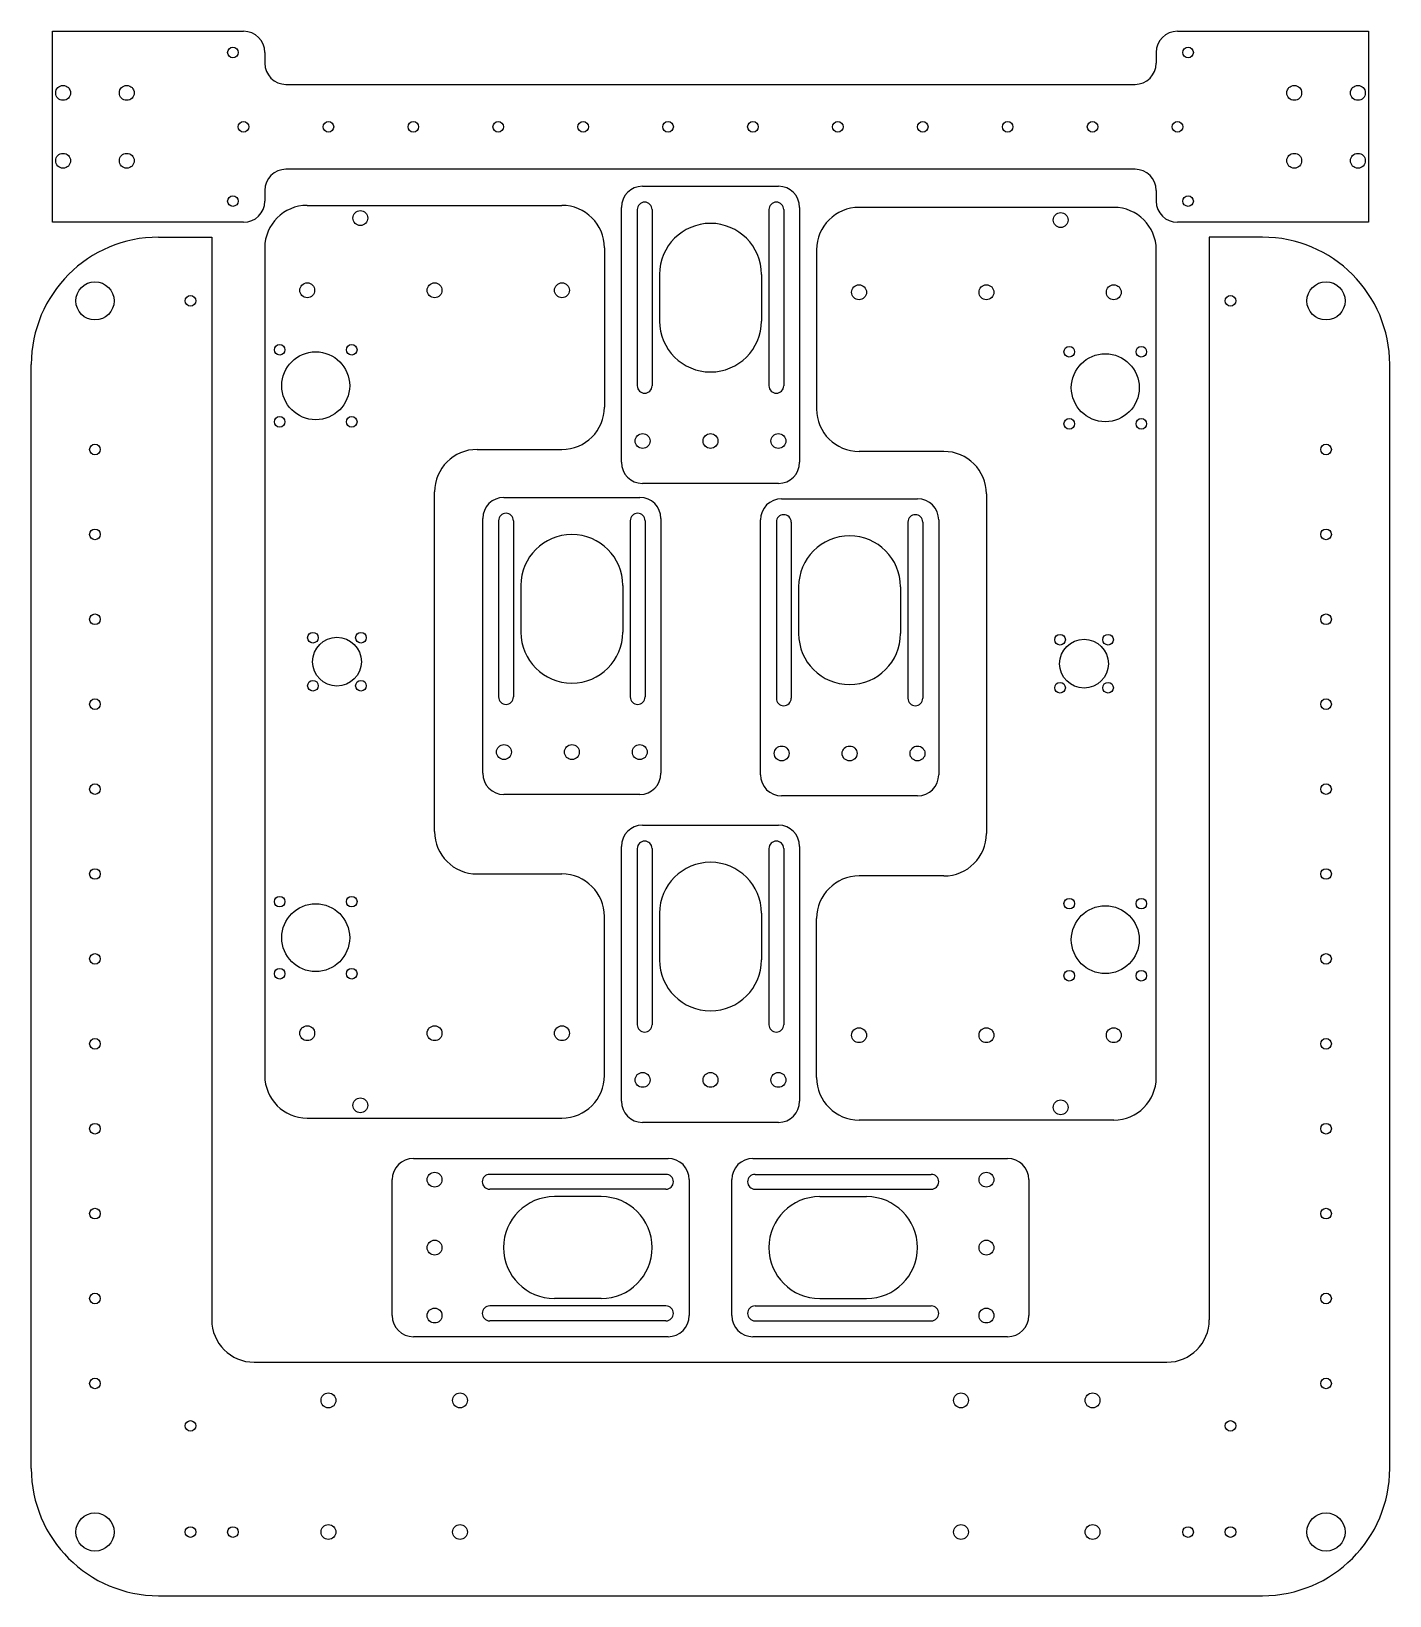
# Model space of a CAD drawing. Extents: x 30 to 350, y 30 to 398.
import ezdxf

# ---------------------------------------------------------------- set-up
doc = ezdxf.new("R2010")
doc.units = 0
for name, color, linetype in [('View', 7, 'CONTINUOUS'), ('View001', 7, 'CONTINUOUS'), ('View002', 7, 'CONTINUOUS'), ('View003', 7, 'CONTINUOUS'), ('View004', 7, 'CONTINUOUS'), ('View005', 7, 'CONTINUOUS'), ('View006', 7, 'CONTINUOUS'), ('View007', 7, 'CONTINUOUS'), ('View008', 7, 'CONTINUOUS'), ('View009', 7, 'CONTINUOUS')]:
    doc.layers.add(name, color=color, linetype=linetype)

msp = doc.modelspace()

# ---------------------------------------------------------------- linework, layer by layer
at = {"layer": 'View'}
for p, q in [((35, 353.5), (35, 398.5)), ((35, 398.5), (80, 398.5)), ((300, 398.5), (345, 398.5)), ((345, 398.5), (345, 353.5)), ((85, 393.5), (85, 391)), ((295, 393.5), (295, 391)), ((90, 386), (290, 386)), ((290, 366), (90, 366)), ((85, 361), (85, 358.5)), ((295, 361), (295, 358.5)), ((80, 353.5), (35, 353.5)), ((345, 353.5), (300, 353.5))]:
    msp.add_line(p, q, dxfattribs=at)
for centre, radius in [((77.5, 393.5), 1.25), ((302.5, 393.5), 1.25), ((37.5, 384), 1.75), ((52.5, 384), 1.75), ((327.5, 384), 1.75), ((342.5, 384), 1.75), ((80, 376), 1.25), ((100, 376), 1.25), ((120, 376), 1.25), ((140, 376), 1.25), ((160, 376), 1.25), ((180, 376), 1.25), ((200, 376), 1.25), ((220, 376), 1.25), ((240, 376), 1.25), ((260, 376), 1.25), ((280, 376), 1.25), ((300, 376), 1.25), ((37.5, 368), 1.75), ((52.5, 368), 1.75), ((327.5, 368), 1.75), ((342.5, 368), 1.75), ((77.5, 358.5), 1.25), ((302.5, 358.5), 1.25)]:
    msp.add_circle(centre, radius, dxfattribs=at)
for centre, start, end in [((80, 393.5), 0, 90), ((300, 393.5), 90, -180), ((90, 391), 180, -90), ((290, 391), -90, -0.00024), ((90, 361), 90, 180), ((290, 361), 0, 90), ((80, 358.5), -90, 0), ((300, 358.5), 180, -90)]:
    msp.add_arc(centre, 5, start, end, dxfattribs=at)
at = {"layer": 'View001'}
for p, q in [((60, 350), (72.5, 350)), ((72.5, 350), (72.5, 95)), ((307.5, 350), (307.5, 95)), ((320, 350), (307.5, 350)), ((30, 60), (30, 320)), ((350, 60), (350, 320)), ((82.5, 85), (190, 85)), ((190, 85), (297.5, 85)), ((60, 30), (190, 30)), ((190, 30), (320, 30))]:
    msp.add_line(p, q, dxfattribs=at)
for centre, radius in [((45, 335), 4.5), ((335, 335), 4.5), ((67.5, 335), 1.25), ((312.5, 335), 1.25), ((45, 300), 1.25), ((335, 300), 1.25), ((45, 280), 1.25), ((335, 280), 1.25), ((45, 260), 1.25), ((335, 260), 1.25), ((45, 240), 1.25), ((335, 240), 1.25), ((45, 220), 1.25), ((335, 220), 1.25), ((45, 200), 1.25), ((335, 200), 1.25), ((45, 180), 1.25), ((335, 180), 1.25), ((45, 160), 1.25), ((335, 160), 1.25), ((45, 140), 1.25), ((335, 140), 1.25), ((45, 120), 1.25), ((335, 120), 1.25), ((45, 100), 1.25), ((335, 100), 1.25), ((45, 80), 1.25), ((335, 80), 1.25), ((100, 76), 1.75), ((131, 76), 1.75), ((249, 76), 1.75), ((280, 76), 1.75), ((67.5, 70), 1.25), ((312.5, 70), 1.25), ((45, 45), 4.5), ((335, 45), 4.5), ((67.5, 45), 1.25), ((77.5, 45), 1.25), ((100, 45), 1.75), ((131, 45), 1.75), ((249, 45), 1.75), ((280, 45), 1.75), ((302.5, 45), 1.25), ((312.5, 45), 1.25)]:
    msp.add_circle(centre, radius, dxfattribs=at)
for centre, radius, start, end in [((60, 320), 30, 90, 180), ((320, 320), 30, 0, 90), ((82.5, 95), 10, 180, -90), ((297.5, 95), 10, -90, 0), ((60, 60), 30, 180, -90), ((320, 60), 30, -90, 0)]:
    msp.add_arc(centre, radius, start, end, dxfattribs=at)
at = {"layer": 'View002'}
for p, q in [((95, 357.5), (155, 357.5)), ((85, 347.5), (85, 152.5)), ((165, 347.5), (165, 310)), ((135, 300), (155, 300)), ((125, 210), (125, 290)), ((135, 200), (155, 200)), ((165, 152.5), (165, 190)), ((95, 142.5), (155, 142.5))]:
    msp.add_line(p, q, dxfattribs=at)
for centre, radius in [((107.5, 354.5), 1.75), ((95, 337.5), 1.75), ((125, 337.5), 1.75), ((155, 337.5), 1.75), ((88.515, 323.485), 1.25), ((105.485, 323.485), 1.25), ((97, 315), 8), ((88.515, 306.515), 1.25), ((105.485, 306.515), 1.25), ((96.343, 255.657), 1.25), ((102, 250), 5.75), ((107.657, 255.657), 1.25), ((96.343, 244.343), 1.25), ((107.657, 244.343), 1.25), ((88.515, 193.485), 1.25), ((97, 185), 8), ((105.485, 193.485), 1.25), ((88.515, 176.515), 1.25), ((105.485, 176.515), 1.25), ((95, 162.5), 1.75), ((125, 162.5), 1.75), ((155, 162.5), 1.75), ((107.5, 145.5), 1.75)]:
    msp.add_circle(centre, radius, dxfattribs=at)
for centre, start, end in [((95, 347.5), 90, 180), ((155, 347.5), 0, 90), ((155, 310), -90, 0), ((135, 290), 90, 180), ((135, 210), 180, -90), ((155, 190), 0, 90), ((95, 152.5), 180, -90), ((155, 152.5), -90, 0)]:
    msp.add_arc(centre, 10, start, end, dxfattribs=at)
at = {"layer": 'View003'}
for p, q in [((285, 357.031), (225, 357.031)), ((215, 347.031), (215, 309.531)), ((295, 152.031), (295, 347.031)), ((245, 299.531), (225, 299.531)), ((255, 289.531), (255, 209.531)), ((245, 199.531), (225, 199.531)), ((215, 152.031), (215, 189.531)), ((285, 142.031), (225, 142.031))]:
    msp.add_line(p, q, dxfattribs=at)
for centre, radius in [((272.5, 354.031), 1.75), ((225, 337.031), 1.75), ((255, 337.031), 1.75), ((285, 337.031), 1.75), ((274.515, 323.016), 1.25), ((283, 314.531), 8), ((291.485, 323.016), 1.25), ((274.515, 306.045), 1.25), ((291.485, 306.045), 1.25), ((272.343, 255.187), 1.25), ((278, 249.531), 5.75), ((283.657, 255.187), 1.25), ((272.343, 243.874), 1.25), ((283.657, 243.874), 1.25), ((274.515, 193.016), 1.25), ((283, 184.531), 8), ((291.485, 193.016), 1.25), ((274.515, 176.045), 1.25), ((291.485, 176.045), 1.25), ((225, 162.031), 1.75), ((255, 162.031), 1.75), ((285, 162.031), 1.75), ((272.5, 145.031), 1.75)]:
    msp.add_circle(centre, radius, dxfattribs=at)
for centre, start, end in [((225, 347.031), 90, 180), ((285, 347.031), 0, 90), ((225, 309.531), 180, -90), ((245, 289.531), 0, 90), ((245, 209.531), -90, 0), ((225, 189.531), 90, 180), ((225, 152.031), 180, -90), ((285, 152.031), -90, 0)]:
    msp.add_arc(centre, 10, start, end, dxfattribs=at)
at = {"layer": 'View004'}
for p, q in [((141.339, 288.714), (173.339, 288.714)), ((136.339, 223.714), (136.339, 283.714)), ((140.089, 283.214), (140.089, 241.714)), ((143.589, 283.214), (143.589, 241.714)), ((171.089, 283.214), (171.089, 241.714)), ((174.589, 283.214), (174.589, 241.714)), ((178.339, 283.714), (178.339, 223.714)), ((145.339, 267.964), (145.339, 256.964)), ((169.339, 267.964), (169.339, 256.964)), ((173.339, 218.714), (141.339, 218.714))]:
    msp.add_line(p, q, dxfattribs=at)
for centre in [(141.339, 228.714), (157.339, 228.714), (173.339, 228.714)]:
    msp.add_circle(centre, 1.75, dxfattribs=at)
for centre, radius, start, end in [((141.339, 283.714), 5, 90, 180), ((173.339, 283.714), 5, 0, 90), ((141.839, 283.214), 1.75, 0, 180), ((172.839, 283.214), 1.75, 0, 180), ((157.339, 267.964), 12, 0, 180), ((157.339, 256.964), 12, 180, 0), ((141.839, 241.714), 1.75, 180, 0), ((172.839, 241.714), 1.75, 180, 0), ((141.339, 223.714), 5, 180, -90), ((173.339, 223.714), 5, -90, 0)]:
    msp.add_arc(centre, radius, start, end, dxfattribs=at)
at = {"layer": 'View005'}
for p, q in [((206.761, 288.386), (238.761, 288.386)), ((201.761, 223.386), (201.761, 283.386)), ((205.511, 282.886), (205.511, 241.386)), ((209.011, 282.886), (209.011, 241.386)), ((236.511, 282.886), (236.511, 241.386)), ((240.011, 282.886), (240.011, 241.386)), ((243.761, 283.386), (243.761, 223.386)), ((210.761, 267.636), (210.761, 256.636)), ((234.761, 267.636), (234.761, 256.636)), ((238.761, 218.386), (206.761, 218.386))]:
    msp.add_line(p, q, dxfattribs=at)
for centre in [(206.761, 228.386), (222.761, 228.386), (238.761, 228.386)]:
    msp.add_circle(centre, 1.75, dxfattribs=at)
for centre, radius, start, end in [((206.761, 283.386), 5, 90, 180), ((238.761, 283.386), 5, 0, 90), ((207.261, 282.886), 1.75, 0, 180), ((238.261, 282.886), 1.75, 0, 180), ((222.761, 267.636), 12, 0, 180), ((222.761, 256.636), 12, 180, 0), ((207.261, 241.386), 1.75, 180, 0), ((238.261, 241.386), 1.75, 180, 0), ((206.761, 223.386), 5, 180, -90), ((238.761, 223.386), 5, -90, 0)]:
    msp.add_arc(centre, radius, start, end, dxfattribs=at)
at = {"layer": 'View006'}
for p, q in [((174, 211.5), (206, 211.5)), ((169, 146.5), (169, 206.5)), ((211, 206.5), (211, 146.5)), ((172.75, 206), (172.75, 164.5)), ((176.25, 206), (176.25, 164.5)), ((203.75, 206), (203.75, 164.5)), ((207.25, 206), (207.25, 164.5)), ((178, 190.75), (178, 179.75)), ((202, 190.75), (202, 179.75)), ((206, 141.5), (174, 141.5))]:
    msp.add_line(p, q, dxfattribs=at)
for centre in [(174, 151.5), (190, 151.5), (206, 151.5)]:
    msp.add_circle(centre, 1.75, dxfattribs=at)
for centre, radius, start, end in [((174, 206.5), 5, 90, 180), ((206, 206.5), 5, 0, 90), ((174.5, 206), 1.75, 0, 180), ((205.5, 206), 1.75, 0, 180), ((190, 190.75), 12, 0, 180), ((190, 179.75), 12, 180, 0), ((174.5, 164.5), 1.75, 180, 0), ((205.5, 164.5), 1.75, 180, 0), ((174, 146.5), 5, 180, -90), ((206, 146.5), 5, -90, 0)]:
    msp.add_arc(centre, radius, start, end, dxfattribs=at)
at = {"layer": 'View007'}
for p, q in [((174, 362), (206, 362)), ((169, 297), (169, 357)), ((172.75, 356.5), (172.75, 315)), ((176.25, 356.5), (176.25, 315)), ((203.75, 356.5), (203.75, 315)), ((207.25, 356.5), (207.25, 315)), ((211, 357), (211, 297)), ((178, 341.25), (178, 330.25)), ((202, 341.25), (202, 330.25)), ((206, 292), (174, 292))]:
    msp.add_line(p, q, dxfattribs=at)
for centre in [(174, 302), (190, 302), (206, 302)]:
    msp.add_circle(centre, 1.75, dxfattribs=at)
for centre, radius, start, end in [((174, 357), 5, 90, 180), ((206, 357), 5, 0, 90), ((174.5, 356.5), 1.75, 0, 180), ((205.5, 356.5), 1.75, 0, 180), ((190, 341.25), 12, 0, 180), ((190, 330.25), 12, 180, 0), ((174.5, 315), 1.75, 180, 0), ((205.5, 315), 1.75, 180, 0), ((174, 297), 5, 180, -90), ((206, 297), 5, -90, 0)]:
    msp.add_arc(centre, radius, start, end, dxfattribs=at)
at = {"layer": 'View008'}
for p, q in [((120, 133), (180, 133)), ((179.5, 129.25), (138, 129.25)), ((115, 96), (115, 128)), ((179.5, 125.75), (138, 125.75)), ((185, 128), (185, 96)), ((164.25, 124), (153.25, 124)), ((164.25, 100), (153.25, 100)), ((179.5, 98.25), (138, 98.25)), ((179.5, 94.75), (138, 94.75)), ((180, 91), (120, 91))]:
    msp.add_line(p, q, dxfattribs=at)
for centre in [(125, 128), (125, 112), (125, 96)]:
    msp.add_circle(centre, 1.75, dxfattribs=at)
for centre, radius, start, end in [((120, 128), 5, 90, 180), ((180, 128), 5, 0, 90), ((138, 127.5), 1.75, 90, -90), ((179.5, 127.5), 1.75, -90, 90), ((153.25, 112), 12, 90, -90), ((164.25, 112), 12, -90, 90), ((120, 96), 5, 180, -90), ((138, 96.5), 1.75, 90, -90), ((179.5, 96.5), 1.75, -90, 90), ((180, 96), 5, -90, 0)]:
    msp.add_arc(centre, radius, start, end, dxfattribs=at)
at = {"layer": 'View009'}
for p, q in [((200, 133), (260, 133)), ((200.5, 129.25), (242, 129.25)), ((195, 96), (195, 128)), ((200.5, 125.75), (242, 125.75)), ((265, 128), (265, 96)), ((215.75, 124), (226.75, 124)), ((215.75, 100), (226.75, 100)), ((200.5, 98.25), (242, 98.25)), ((200.5, 94.75), (242, 94.75)), ((260, 91), (200, 91))]:
    msp.add_line(p, q, dxfattribs=at)
for centre in [(255, 128), (255, 112), (255, 96)]:
    msp.add_circle(centre, 1.75, dxfattribs=at)
for centre, radius, start, end in [((200, 128), 5, 90, 180), ((260, 128), 5, 0, 90), ((200.5, 127.5), 1.75, 90, -90), ((242, 127.5), 1.75, -90, 90), ((215.75, 112), 12, 90, -90), ((226.75, 112), 12, -90, 90), ((200, 96), 5, 180, -90), ((200.5, 96.5), 1.75, 90, -90), ((242, 96.5), 1.75, -90, 90), ((260, 96), 5, -90, 0)]:
    msp.add_arc(centre, radius, start, end, dxfattribs=at)

doc.saveas('drawing.dxf')
